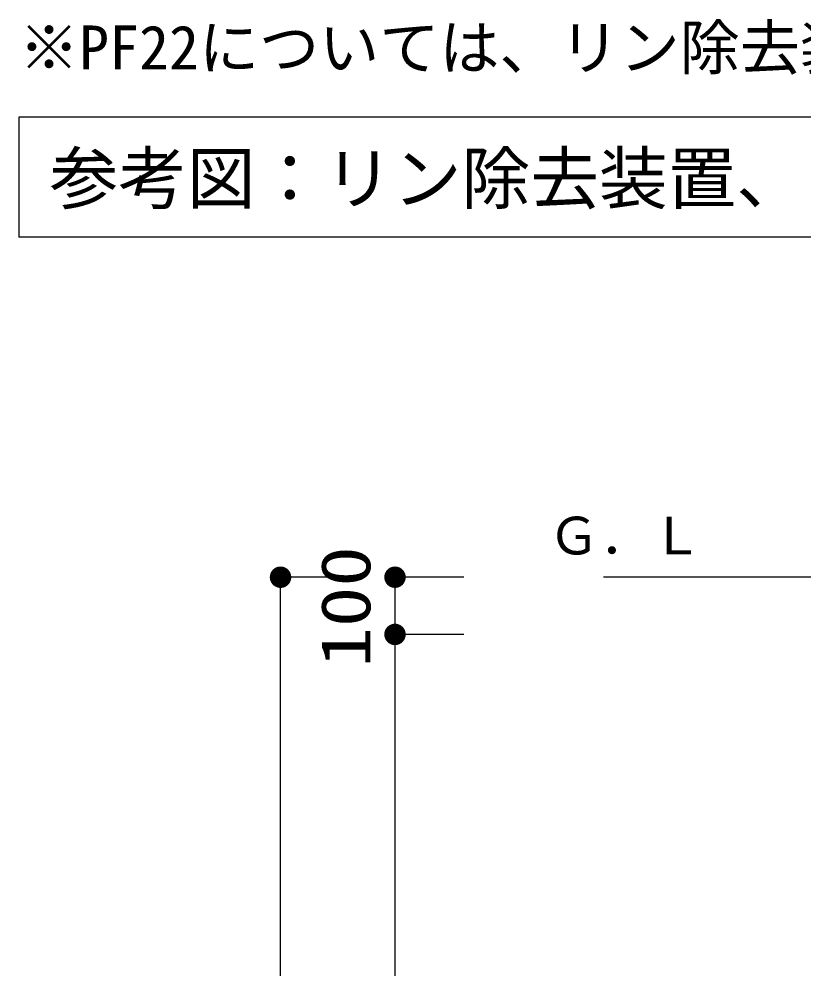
# Model space of a CAD drawing. Units: millimetres, scale not verified. Extents: x -22839 to 8910, y -6308 to 6308.
# Drawn here: x -994 to 375, y 1299 to 2958 of the extents above; entities that cross this region are included whole.
import ezdxf
from ezdxf.enums import TextEntityAlignment as Align

# ---------------------------------------------------------------- set-up
doc = ezdxf.new("R2010")
doc.units = ezdxf.units.MM
doc.header["$LTSCALE"] = 30
for name, color, linetype, lineweight in [('0-2_機器', 3, 'Continuous', 25), ('0-4_躯体', 4, 'Continuous', 25), ('0-F_00クル-フ-6寸法', 132, 'Continuous', 25)]:
    doc.layers.add(name, color=color, linetype=linetype, lineweight=lineweight)
doc.styles.add('ＭＳ ゴシック', font='')
doc.styles.get('ＭＳ ゴシック').set_extended_font_data('MS Gothic')

msp = doc.modelspace()

# ---------------------------------------------------------------- linework, layer by layer
at = {"layer": '0-2_機器'}
for p, q in [((-994.48, 2787.08), (-994.48, 2577.07)), ((2185.06, 2787.08), (-994.48, 2787.08)), ((2185.06, 2577.07), (-994.48, 2577.07))]:
    msp.add_line(p, q, dxfattribs=at)
at = {"layer": '0-2_機器', "color": 2}
msp.add_line((463.28, 1982.57), (27.07, 1982.57), dxfattribs=at)
at = {"layer": '0-F_00クル-フ-6寸法', "color": 4}
for p, q in [((-417.47, 1982.57), (-537.47, 1982.57)), ((-537.47, -147.43), (-537.47, 1982.57)), ((-217.47, 1982.57), (-337.47, 1982.57)), ((-337.47, 1982.57), (-337.47, 1882.57)), ((-217.47, 1882.57), (-337.47, 1882.57)), ((-217.47, 1882.57), (-337.47, 1882.57)), ((-337.47, 1882.57), (-337.47, 102.57))]:
    msp.add_line(p, q, dxfattribs=at)
at = {"layer": '0-F_00クル-フ-6寸法'}
for points in [[(-537.47, 1982.57), (-554.44, 1990.55), (-553.3, 1992.61)], [(-537.47, 1982.57), (-553.3, 1992.61), (-551.92, 1994.52)], [(-537.47, 1982.57), (-551.92, 1994.52), (-550.31, 1996.23)], [(-537.47, 1982.57), (-550.31, 1996.23), (-548.49, 1997.74)], [(-537.47, 1982.57), (-548.49, 1997.74), (-546.5, 1999)], [(-537.47, 1982.57), (-546.5, 1999), (-544.37, 2000)], [(-537.47, 1982.57), (-544.37, 2000), (-542.13, 2000.73)], [(-537.47, 1982.57), (-542.13, 2000.73), (-539.82, 2001.17)], [(-537.47, 1982.57), (-539.82, 2001.17), (-537.47, 2001.32)], [(-537.47, 1982.57), (-537.47, 2001.32), (-535.12, 2001.17)], [(-537.47, 1982.57), (-535.12, 2001.17), (-532.81, 2000.73)], [(-537.47, 1982.57), (-532.81, 2000.73), (-530.57, 2000)], [(-537.47, 1982.57), (-530.57, 2000), (-528.44, 1999)], [(-537.47, 1982.57), (-528.44, 1999), (-526.45, 1997.74)], [(-537.47, 1982.57), (-526.45, 1997.74), (-524.63, 1996.23)], [(-537.47, 1982.57), (-524.63, 1996.23), (-523.02, 1994.52)], [(-537.47, 1982.57), (-523.02, 1994.52), (-521.64, 1992.61)], [(-537.47, 1982.57), (-521.64, 1992.61), (-520.5, 1990.55)], [(-337.47, 1982.57), (-354.44, 1990.55), (-353.3, 1992.61)], [(-337.47, 1982.57), (-353.3, 1992.61), (-351.92, 1994.52)], [(-337.47, 1982.57), (-351.92, 1994.52), (-350.31, 1996.23)], [(-337.47, 1982.57), (-350.31, 1996.23), (-348.49, 1997.74)], [(-337.47, 1982.57), (-348.49, 1997.74), (-346.5, 1999)], [(-337.47, 1982.57), (-346.5, 1999), (-344.37, 2000)], [(-337.47, 1982.57), (-344.37, 2000), (-342.13, 2000.73)], [(-337.47, 1982.57), (-342.13, 2000.73), (-339.82, 2001.17)], [(-337.47, 1982.57), (-339.82, 2001.17), (-337.47, 2001.32)], [(-337.47, 1982.57), (-337.47, 2001.32), (-335.12, 2001.17)], [(-337.47, 1982.57), (-335.12, 2001.17), (-332.81, 2000.73)], [(-337.47, 1982.57), (-332.81, 2000.73), (-330.57, 2000)], [(-337.47, 1982.57), (-330.57, 2000), (-328.44, 1999)], [(-337.47, 1982.57), (-328.44, 1999), (-326.45, 1997.74)], [(-337.47, 1982.57), (-326.45, 1997.74), (-324.63, 1996.23)], [(-337.47, 1982.57), (-324.63, 1996.23), (-323.02, 1994.52)], [(-337.47, 1982.57), (-323.02, 1994.52), (-321.64, 1992.61)], [(-337.47, 1982.57), (-321.64, 1992.61), (-320.5, 1990.55)], [(-537.47, 1982.57), (-556.18, 1983.74), (-555.89, 1986.08)], [(-537.47, 1982.57), (-556.18, 1981.39), (-556.18, 1983.74)], [(-537.47, 1982.57), (-555.89, 1979.05), (-556.18, 1981.39)], [(-537.47, 1982.57), (-555.89, 1986.08), (-555.3, 1988.36)], [(-537.47, 1982.57), (-555.3, 1976.77), (-555.89, 1979.05)], [(-537.47, 1982.57), (-555.3, 1988.36), (-554.44, 1990.55)], [(-537.47, 1982.57), (-554.44, 1974.58), (-555.3, 1976.77)], [(-537.47, 1982.57), (-553.3, 1972.52), (-554.44, 1974.58)], [(-537.47, 1982.57), (-551.92, 1970.61), (-553.3, 1972.52)], [(-537.47, 1982.57), (-550.31, 1968.9), (-551.92, 1970.61)], [(-537.47, 1982.57), (-548.49, 1967.4), (-550.31, 1968.9)], [(-537.47, 1982.57), (-546.5, 1966.14), (-548.49, 1967.4)], [(-537.47, 1982.57), (-544.37, 1965.13), (-546.5, 1966.14)], [(-537.47, 1982.57), (-542.13, 1964.41), (-544.37, 1965.13)], [(-537.47, 1982.57), (-539.82, 1963.96), (-542.13, 1964.41)], [(-537.47, 1982.57), (-537.47, 1963.82), (-539.82, 1963.96)], [(-537.47, 1982.57), (-520.5, 1990.55), (-519.64, 1988.36)], [(-537.47, 1982.57), (-519.64, 1988.36), (-519.05, 1986.08)], [(-537.47, 1982.57), (-519.05, 1986.08), (-518.76, 1983.74)], [(-537.47, 1982.57), (-518.76, 1983.74), (-518.76, 1981.39)], [(-537.47, 1982.57), (-535.12, 1963.96), (-537.47, 1963.82)], [(-537.47, 1982.57), (-532.81, 1964.41), (-535.12, 1963.96)], [(-537.47, 1982.57), (-530.57, 1965.13), (-532.81, 1964.41)], [(-537.47, 1982.57), (-528.44, 1966.14), (-530.57, 1965.13)], [(-537.47, 1982.57), (-526.45, 1967.4), (-528.44, 1966.14)], [(-537.47, 1982.57), (-524.63, 1968.9), (-526.45, 1967.4)], [(-537.47, 1982.57), (-523.02, 1970.61), (-524.63, 1968.9)], [(-537.47, 1982.57), (-521.64, 1972.52), (-523.02, 1970.61)], [(-537.47, 1982.57), (-520.5, 1974.58), (-521.64, 1972.52)], [(-537.47, 1982.57), (-519.64, 1976.77), (-520.5, 1974.58)], [(-537.47, 1982.57), (-519.05, 1979.05), (-519.64, 1976.77)], [(-537.47, 1982.57), (-518.76, 1981.39), (-519.05, 1979.05)], [(-337.47, 1982.57), (-356.18, 1983.74), (-355.89, 1986.08)], [(-337.47, 1982.57), (-356.18, 1981.39), (-356.18, 1983.74)], [(-337.47, 1982.57), (-355.89, 1979.05), (-356.18, 1981.39)], [(-337.47, 1982.57), (-355.89, 1986.08), (-355.3, 1988.36)], [(-337.47, 1982.57), (-355.3, 1976.77), (-355.89, 1979.05)], [(-337.47, 1982.57), (-355.3, 1988.36), (-354.44, 1990.55)], [(-337.47, 1982.57), (-354.44, 1974.58), (-355.3, 1976.77)], [(-337.47, 1982.57), (-353.3, 1972.52), (-354.44, 1974.58)], [(-337.47, 1982.57), (-351.92, 1970.61), (-353.3, 1972.52)], [(-337.47, 1982.57), (-350.31, 1968.9), (-351.92, 1970.61)], [(-337.47, 1982.57), (-348.49, 1967.4), (-350.31, 1968.9)], [(-337.47, 1982.57), (-346.5, 1966.14), (-348.49, 1967.4)], [(-337.47, 1982.57), (-344.37, 1965.13), (-346.5, 1966.14)], [(-337.47, 1982.57), (-342.13, 1964.41), (-344.37, 1965.13)], [(-337.47, 1982.57), (-339.82, 1963.96), (-342.13, 1964.41)], [(-337.47, 1982.57), (-337.47, 1963.82), (-339.82, 1963.96)], [(-337.47, 1982.57), (-320.5, 1990.55), (-319.64, 1988.36)], [(-337.47, 1982.57), (-319.64, 1988.36), (-319.05, 1986.08)], [(-337.47, 1982.57), (-319.05, 1986.08), (-318.76, 1983.74)], [(-337.47, 1982.57), (-318.76, 1983.74), (-318.76, 1981.39)], [(-337.47, 1982.57), (-335.12, 1963.96), (-337.47, 1963.82)], [(-337.47, 1982.57), (-332.81, 1964.41), (-335.12, 1963.96)], [(-337.47, 1982.57), (-330.57, 1965.13), (-332.81, 1964.41)], [(-337.47, 1982.57), (-328.44, 1966.14), (-330.57, 1965.13)], [(-337.47, 1982.57), (-326.45, 1967.4), (-328.44, 1966.14)], [(-337.47, 1982.57), (-324.63, 1968.9), (-326.45, 1967.4)], [(-337.47, 1982.57), (-323.02, 1970.61), (-324.63, 1968.9)], [(-337.47, 1982.57), (-321.64, 1972.52), (-323.02, 1970.61)], [(-337.47, 1982.57), (-320.5, 1974.58), (-321.64, 1972.52)], [(-337.47, 1982.57), (-319.64, 1976.77), (-320.5, 1974.58)], [(-337.47, 1982.57), (-319.05, 1979.05), (-319.64, 1976.77)], [(-337.47, 1982.57), (-318.76, 1981.39), (-319.05, 1979.05)], [(-337.47, 1882.57), (-354.44, 1890.55), (-353.3, 1892.61)], [(-337.47, 1882.57), (-354.44, 1890.55), (-353.3, 1892.61)], [(-337.47, 1882.57), (-353.3, 1892.61), (-351.92, 1894.52)], [(-337.47, 1882.57), (-353.3, 1892.61), (-351.92, 1894.52)], [(-337.47, 1882.57), (-351.92, 1894.52), (-350.31, 1896.23)], [(-337.47, 1882.57), (-351.92, 1894.52), (-350.31, 1896.23)], [(-337.47, 1882.57), (-350.31, 1896.23), (-348.49, 1897.73)], [(-337.47, 1882.57), (-350.31, 1896.23), (-348.49, 1897.73)], [(-337.47, 1882.57), (-348.49, 1897.73), (-346.5, 1899)], [(-337.47, 1882.57), (-348.49, 1897.73), (-346.5, 1899)], [(-337.47, 1882.57), (-346.5, 1899), (-344.37, 1900)], [(-337.47, 1882.57), (-346.5, 1899), (-344.37, 1900)], [(-337.47, 1882.57), (-344.37, 1900), (-342.13, 1900.73)], [(-337.47, 1882.57), (-344.37, 1900), (-342.13, 1900.73)], [(-337.47, 1882.57), (-342.13, 1900.73), (-339.82, 1901.17)], [(-337.47, 1882.57), (-342.13, 1900.73), (-339.82, 1901.17)], [(-337.47, 1882.57), (-339.82, 1901.17), (-337.47, 1901.32)], [(-337.47, 1882.57), (-339.82, 1901.17), (-337.47, 1901.32)], [(-337.47, 1882.57), (-337.47, 1901.32), (-335.12, 1901.17)], [(-337.47, 1882.57), (-337.47, 1901.32), (-335.12, 1901.17)], [(-337.47, 1882.57), (-335.12, 1901.17), (-332.81, 1900.73)], [(-337.47, 1882.57), (-335.12, 1901.17), (-332.81, 1900.73)], [(-337.47, 1882.57), (-332.81, 1900.73), (-330.57, 1900)], [(-337.47, 1882.57), (-332.81, 1900.73), (-330.57, 1900)], [(-337.47, 1882.57), (-330.57, 1900), (-328.44, 1899)], [(-337.47, 1882.57), (-330.57, 1900), (-328.44, 1899)], [(-337.47, 1882.57), (-328.44, 1899), (-326.45, 1897.73)], [(-337.47, 1882.57), (-328.44, 1899), (-326.45, 1897.73)], [(-337.47, 1882.57), (-326.45, 1897.73), (-324.63, 1896.23)], [(-337.47, 1882.57), (-326.45, 1897.73), (-324.63, 1896.23)], [(-337.47, 1882.57), (-324.63, 1896.23), (-323.02, 1894.52)], [(-337.47, 1882.57), (-324.63, 1896.23), (-323.02, 1894.52)], [(-337.47, 1882.57), (-323.02, 1894.52), (-321.64, 1892.61)], [(-337.47, 1882.57), (-323.02, 1894.52), (-321.64, 1892.61)], [(-337.47, 1882.57), (-321.64, 1892.61), (-320.5, 1890.55)], [(-337.47, 1882.57), (-321.64, 1892.61), (-320.5, 1890.55)], [(-337.47, 1882.57), (-356.18, 1883.74), (-355.89, 1886.08)], [(-337.47, 1882.57), (-356.18, 1883.74), (-355.89, 1886.08)], [(-337.47, 1882.57), (-356.18, 1881.39), (-356.18, 1883.74)], [(-337.47, 1882.57), (-356.18, 1881.39), (-356.18, 1883.74)], [(-337.47, 1882.57), (-355.89, 1879.05), (-356.18, 1881.39)], [(-337.47, 1882.57), (-355.89, 1879.05), (-356.18, 1881.39)], [(-337.47, 1882.57), (-355.89, 1886.08), (-355.3, 1888.36)], [(-337.47, 1882.57), (-355.89, 1886.08), (-355.3, 1888.36)], [(-337.47, 1882.57), (-355.3, 1876.77), (-355.89, 1879.05)], [(-337.47, 1882.57), (-355.3, 1876.77), (-355.89, 1879.05)], [(-337.47, 1882.57), (-355.3, 1888.36), (-354.44, 1890.55)], [(-337.47, 1882.57), (-355.3, 1888.36), (-354.44, 1890.55)], [(-337.47, 1882.57), (-354.44, 1874.58), (-355.3, 1876.77)], [(-337.47, 1882.57), (-354.44, 1874.58), (-355.3, 1876.77)], [(-337.47, 1882.57), (-353.3, 1872.52), (-354.44, 1874.58)], [(-337.47, 1882.57), (-353.3, 1872.52), (-354.44, 1874.58)], [(-337.47, 1882.57), (-351.92, 1870.61), (-353.3, 1872.52)], [(-337.47, 1882.57), (-351.92, 1870.61), (-353.3, 1872.52)], [(-337.47, 1882.57), (-350.31, 1868.9), (-351.92, 1870.61)], [(-337.47, 1882.57), (-350.31, 1868.9), (-351.92, 1870.61)], [(-337.47, 1882.57), (-348.49, 1867.4), (-350.31, 1868.9)], [(-337.47, 1882.57), (-348.49, 1867.4), (-350.31, 1868.9)], [(-337.47, 1882.57), (-346.5, 1866.13), (-348.49, 1867.4)], [(-337.47, 1882.57), (-346.5, 1866.13), (-348.49, 1867.4)], [(-337.47, 1882.57), (-344.37, 1865.13), (-346.5, 1866.13)], [(-337.47, 1882.57), (-344.37, 1865.13), (-346.5, 1866.13)], [(-337.47, 1882.57), (-342.13, 1864.4), (-344.37, 1865.13)], [(-337.47, 1882.57), (-342.13, 1864.4), (-344.37, 1865.13)], [(-337.47, 1882.57), (-339.82, 1863.96), (-342.13, 1864.4)], [(-337.47, 1882.57), (-339.82, 1863.96), (-342.13, 1864.4)], [(-337.47, 1882.57), (-337.47, 1863.82), (-339.82, 1863.96)], [(-337.47, 1882.57), (-337.47, 1863.82), (-339.82, 1863.96)], [(-337.47, 1882.57), (-320.5, 1890.55), (-319.64, 1888.36)], [(-337.47, 1882.57), (-320.5, 1890.55), (-319.64, 1888.36)], [(-337.47, 1882.57), (-319.64, 1888.36), (-319.05, 1886.08)], [(-337.47, 1882.57), (-319.64, 1888.36), (-319.05, 1886.08)], [(-337.47, 1882.57), (-319.05, 1886.08), (-318.76, 1883.74)], [(-337.47, 1882.57), (-319.05, 1886.08), (-318.76, 1883.74)], [(-337.47, 1882.57), (-318.76, 1883.74), (-318.76, 1881.39)], [(-337.47, 1882.57), (-318.76, 1883.74), (-318.76, 1881.39)], [(-337.47, 1882.57), (-335.12, 1863.96), (-337.47, 1863.82)], [(-337.47, 1882.57), (-332.81, 1864.4), (-335.12, 1863.96)], [(-337.47, 1882.57), (-330.57, 1865.13), (-332.81, 1864.4)], [(-337.47, 1882.57), (-328.44, 1866.13), (-330.57, 1865.13)], [(-337.47, 1882.57), (-326.45, 1867.4), (-328.44, 1866.13)], [(-337.47, 1882.57), (-324.63, 1868.9), (-326.45, 1867.4)], [(-337.47, 1882.57), (-323.02, 1870.61), (-324.63, 1868.9)], [(-337.47, 1882.57), (-321.64, 1872.52), (-323.02, 1870.61)], [(-337.47, 1882.57), (-320.5, 1874.58), (-321.64, 1872.52)], [(-337.47, 1882.57), (-319.64, 1876.77), (-320.5, 1874.58)], [(-337.47, 1882.57), (-319.05, 1879.05), (-319.64, 1876.77)], [(-337.47, 1882.57), (-318.76, 1881.39), (-319.05, 1879.05)], [(-337.47, 1882.57), (-335.12, 1863.96), (-337.47, 1863.82)], [(-337.47, 1882.57), (-332.81, 1864.4), (-335.12, 1863.96)], [(-337.47, 1882.57), (-330.57, 1865.13), (-332.81, 1864.4)], [(-337.47, 1882.57), (-328.44, 1866.13), (-330.57, 1865.13)], [(-337.47, 1882.57), (-326.45, 1867.4), (-328.44, 1866.13)], [(-337.47, 1882.57), (-324.63, 1868.9), (-326.45, 1867.4)], [(-337.47, 1882.57), (-323.02, 1870.61), (-324.63, 1868.9)], [(-337.47, 1882.57), (-321.64, 1872.52), (-323.02, 1870.61)], [(-337.47, 1882.57), (-320.5, 1874.58), (-321.64, 1872.52)], [(-337.47, 1882.57), (-319.64, 1876.77), (-320.5, 1874.58)], [(-337.47, 1882.57), (-319.05, 1879.05), (-319.64, 1876.77)], [(-337.47, 1882.57), (-318.76, 1881.39), (-319.05, 1879.05)]]:
    msp.add_solid(points, dxfattribs=at)

# ---------------------------------------------------------------- texts
at = {"layer": '0-2_機器', "color": 4, "style": 'ＭＳ ゴシック'}
for s, height, p in [('※PF22については、リン除去装置内部より付属のホースを通します。', 76.98, (-994.48, 2847.04)), ('参考図：リン除去装置、ブロワ\u3000平断面図', 87.98, (-941.18, 2609.55))]:
    msp.add_text(s, height=height, dxfattribs=at).set_placement(p, align=Align.BOTTOM_LEFT)
at = {"layer": '0-4_躯体', "style": 'ＭＳ ゴシック'}
msp.add_text('Ｇ．Ｌ', height=65.98, dxfattribs=at).set_placement((-69.95, 2002.58), align=Align.BOTTOM_LEFT)
at = {"layer": '0-F_00クル-フ-6寸法', "color": 3, "style": 'ＭＳ ゴシック', "width": 1.2}
msp.add_text('100', height=86.66, rotation=90, dxfattribs=at).set_placement((-354.57, 1824.57), align=Align.BOTTOM_LEFT)

doc.saveas('drawing.dxf')
